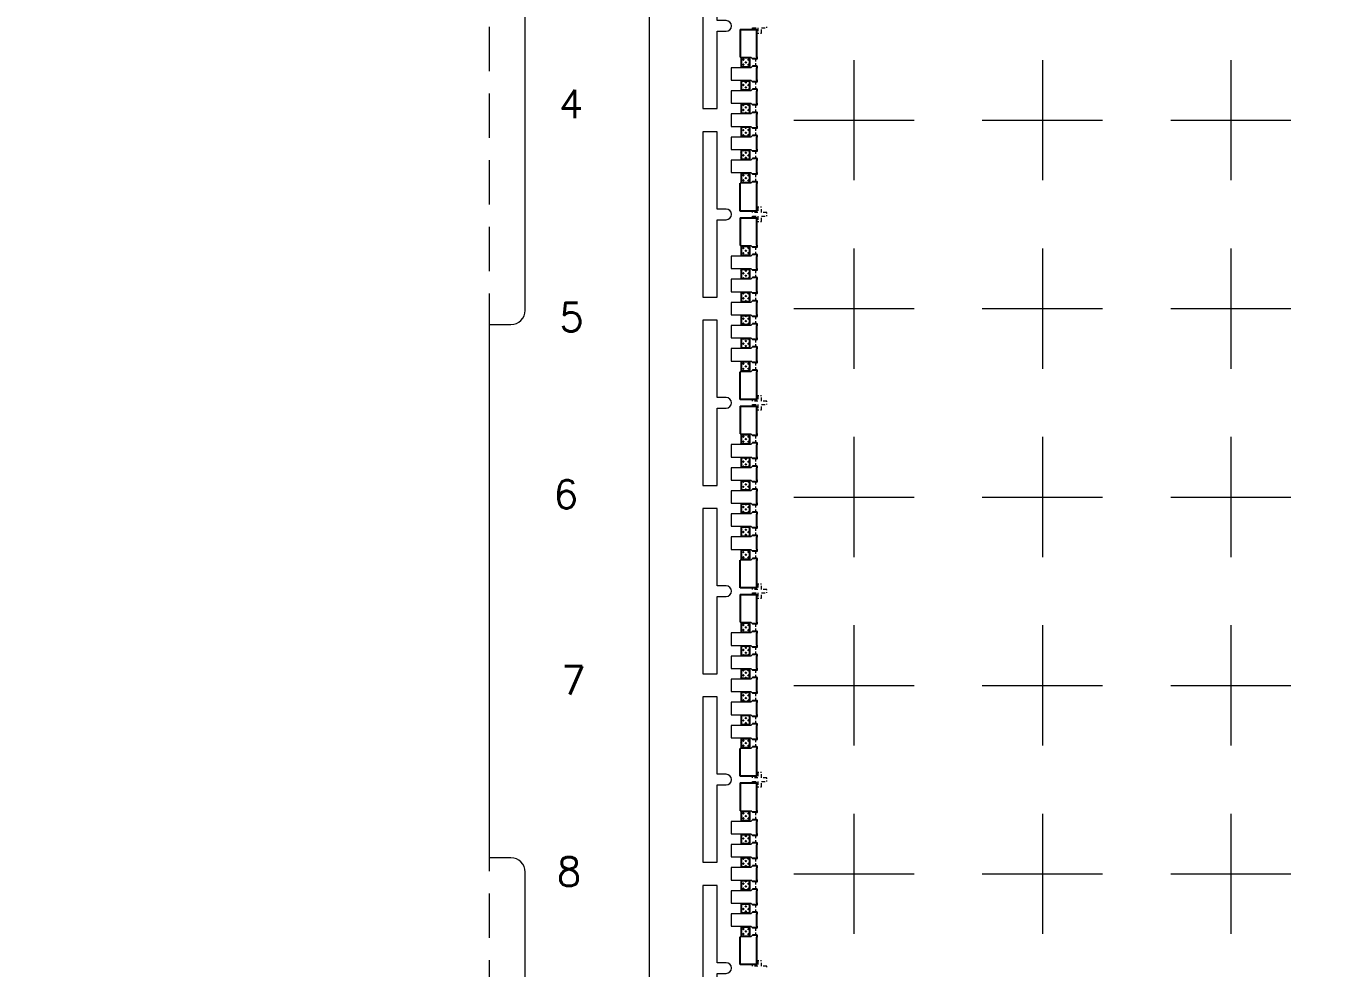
# Model space of a CAD drawing. Extents: x 2505 to 2922, y -308 to -10.
# Drawn here: x 2587.69 to 2624.23, y -123.95 to -97.45 of the extents above; entities that cross this region are included whole.
import ezdxf

# ---------------------------------------------------------------- set-up
doc = ezdxf.new("R2010")
doc.units = 0
doc.header["$LTSCALE"] = 5
doc.header["$MEASUREMENT"] = 0
for name, pattern in [('CENTER', [2, 1.25, -0.25, 0.25, -0.25]), ('HIDDEN', [0.375, 0.25, -0.125]), ('HIDDEN2', [4.7625, 3.175, -1.5875])]:
    doc.linetypes.add(name, pattern=pattern)
doc.layers.get('0').update_dxf_attribs({"linetype": 'CONTINUOUS'})
for name, color, linetype in [('1', 7, 'CONTINUOUS'), ('1D', 4, 'CONTINUOUS'), ('DIM', 4, 'CONTINUOUS'), ('PLATING', 3, 'CONTINUOUS'), ('中心线', 1, 'CENTER')]:
    doc.layers.add(name, color=color, linetype=linetype)
doc.styles.get("Standard").update_dxf_attribs({"font": 'romans.shx', "bigfont": 'bigfont.shx'})

msp = doc.modelspace()

# ---------------------------------------------------------------- hatches: boundary and pattern name
at = {"layer": 'PLATING', "lineweight": -3}
h = msp.add_hatch(dxfattribs=at)
h.set_pattern_fill('CROSS', color=3, scale=0.1, angle=90)
h.set_pattern_definition([(45, (2655.57945, -2592.44886), (0.070710678, -0.070710678), [0.05, -0.05]), (315, (2655.57945, -2592.41351), (-0.070710678, -0.070710678), [0.05, -0.05])])
h.paths.add_polyline_path([(2607.804, -100.5495), (2608.054, -100.5495), (2608.054, -100.2995), (2607.804, -100.2995)])
h.paths.add_polyline_path([(2607.804, -101.1995), (2608.054, -101.1995), (2608.054, -100.9495), (2607.804, -100.9495)])
h.paths.add_polyline_path([(2607.804, -99.2495), (2608.054, -99.2495), (2608.054, -98.9995), (2607.804, -98.9995)])
h.paths.add_polyline_path([(2607.804, -101.8495), (2608.054, -101.8495), (2608.054, -101.5995), (2607.804, -101.5995)])
h.paths.add_polyline_path([(2607.804, -98.5995), (2608.054, -98.5995), (2608.054, -98.3495), (2607.804, -98.3495)])
h.paths.add_polyline_path([(2607.804, -99.8995), (2608.054, -99.8995), (2608.054, -99.6495), (2607.804, -99.6495)])
h = msp.add_hatch(dxfattribs=at)
h.set_pattern_fill('CROSS', color=3, scale=0.1, angle=90)
h.set_pattern_definition([(45, (2655.57945, -2597.74886), (0.070710678, -0.070710678), [0.05, -0.05]), (315, (2655.57945, -2597.71351), (-0.070710678, -0.070710678), [0.05, -0.05])])
h.paths.add_polyline_path([(2607.804, -105.8495), (2608.054, -105.8495), (2608.054, -105.5995), (2607.804, -105.5995)])
h.paths.add_polyline_path([(2607.804, -106.4995), (2608.054, -106.4995), (2608.054, -106.2495), (2607.804, -106.2495)])
h.paths.add_polyline_path([(2607.804, -104.5495), (2608.054, -104.5495), (2608.054, -104.2995), (2607.804, -104.2995)])
h.paths.add_polyline_path([(2607.804, -107.1495), (2608.054, -107.1495), (2608.054, -106.8995), (2607.804, -106.8995)])
h.paths.add_polyline_path([(2607.804, -103.8995), (2608.054, -103.8995), (2608.054, -103.6495), (2607.804, -103.6495)])
h.paths.add_polyline_path([(2607.804, -105.1995), (2608.054, -105.1995), (2608.054, -104.9495), (2607.804, -104.9495)])
h = msp.add_hatch(dxfattribs=at)
h.set_pattern_fill('CROSS', color=3, scale=0.1, angle=90)
h.set_pattern_definition([(45, (2655.57945, -2603.04886), (0.070710678, -0.070710678), [0.05, -0.05]), (315, (2655.57945, -2603.01351), (-0.070710678, -0.070710678), [0.05, -0.05])])
h.paths.add_polyline_path([(2607.804, -111.1495), (2608.054, -111.1495), (2608.054, -110.8995), (2607.804, -110.8995)])
h.paths.add_polyline_path([(2607.804, -111.7995), (2608.054, -111.7995), (2608.054, -111.5495), (2607.804, -111.5495)])
h.paths.add_polyline_path([(2607.804, -109.8495), (2608.054, -109.8495), (2608.054, -109.5995), (2607.804, -109.5995)])
h.paths.add_polyline_path([(2607.804, -112.4495), (2608.054, -112.4495), (2608.054, -112.1995), (2607.804, -112.1995)])
h.paths.add_polyline_path([(2607.804, -109.1995), (2608.054, -109.1995), (2608.054, -108.9495), (2607.804, -108.9495)])
h.paths.add_polyline_path([(2607.804, -110.4995), (2608.054, -110.4995), (2608.054, -110.2495), (2607.804, -110.2495)])
h = msp.add_hatch(dxfattribs=at)
h.set_pattern_fill('CROSS', color=3, scale=0.1, angle=90)
h.set_pattern_definition([(45, (2655.57945, -2608.34886), (0.070710678, -0.070710678), [0.05, -0.05]), (315, (2655.57945, -2608.31351), (-0.070710678, -0.070710678), [0.05, -0.05])])
h.paths.add_polyline_path([(2607.804, -116.4495), (2608.054, -116.4495), (2608.054, -116.1995), (2607.804, -116.1995)])
h.paths.add_polyline_path([(2607.804, -117.0995), (2608.054, -117.0995), (2608.054, -116.8495), (2607.804, -116.8495)])
h.paths.add_polyline_path([(2607.804, -115.1495), (2608.054, -115.1495), (2608.054, -114.8995), (2607.804, -114.8995)])
h.paths.add_polyline_path([(2607.804, -117.7495), (2608.054, -117.7495), (2608.054, -117.4995), (2607.804, -117.4995)])
h.paths.add_polyline_path([(2607.804, -114.4995), (2608.054, -114.4995), (2608.054, -114.2495), (2607.804, -114.2495)])
h.paths.add_polyline_path([(2607.804, -115.7995), (2608.054, -115.7995), (2608.054, -115.5495), (2607.804, -115.5495)])
h = msp.add_hatch(dxfattribs=at)
h.set_pattern_fill('CROSS', color=3, scale=0.1, angle=90)
h.set_pattern_definition([(45, (2655.57945, -2613.64886), (0.070710678, -0.070710678), [0.05, -0.05]), (315, (2655.57945, -2613.61351), (-0.070710678, -0.070710678), [0.05, -0.05])])
h.paths.add_polyline_path([(2607.804, -121.7495), (2608.054, -121.7495), (2608.054, -121.4995), (2607.804, -121.4995)])
h.paths.add_polyline_path([(2607.804, -122.3995), (2608.054, -122.3995), (2608.054, -122.1495), (2607.804, -122.1495)])
h.paths.add_polyline_path([(2607.804, -120.4495), (2608.054, -120.4495), (2608.054, -120.1995), (2607.804, -120.1995)])
h.paths.add_polyline_path([(2607.804, -123.0495), (2608.054, -123.0495), (2608.054, -122.7995), (2607.804, -122.7995)])
h.paths.add_polyline_path([(2607.804, -119.7995), (2608.054, -119.7995), (2608.054, -119.5495), (2607.804, -119.5495)])
h.paths.add_polyline_path([(2607.804, -121.0995), (2608.054, -121.0995), (2608.054, -120.8495), (2607.804, -120.8495)])

# ---------------------------------------------------------------- linework, layer by layer
for p, q in [((2607.779, -97.5445, -0.0325), (2607.779, -98.3245, -0.0325)), ((2608.234, -98.3695, -0.0325), (2608.129, -98.3695, -0.0325)), ((2608.234, -98.5795, -0.0325), (2608.129, -98.5795, -0.0325)), ((2608.234, -99.0195, -0.0325), (2608.129, -99.0195, -0.0325)), ((2608.234, -99.2295, -0.0325), (2608.129, -99.2295, -0.0325)), ((2608.234, -99.6695, -0.0325), (2608.129, -99.6695, -0.0325)), ((2608.234, -99.8795, -0.0325), (2608.129, -99.8795, -0.0325)), ((2608.234, -100.3195, -0.0325), (2608.129, -100.3195, -0.0325)), ((2608.234, -100.5295, -0.0325), (2608.129, -100.5295, -0.0325)), ((2608.234, -100.9695, -0.0325), (2608.129, -100.9695, -0.0325)), ((2608.234, -101.1795, -0.0325), (2608.129, -101.1795, -0.0325)), ((2607.779, -102.6545, -0.0325), (2607.779, -101.8745, -0.0325)), ((2608.234, -101.6195, -0.0325), (2608.129, -101.6195, -0.0325)), ((2608.234, -101.8295, -0.0325), (2608.129, -101.8295, -0.0325)), ((2607.779, -102.8445, -0.0325), (2607.779, -103.6245, -0.0325)), ((2608.234, -103.6695, -0.0325), (2608.129, -103.6695, -0.0325)), ((2608.234, -103.8795, -0.0325), (2608.129, -103.8795, -0.0325)), ((2608.234, -104.3195, -0.0325), (2608.129, -104.3195, -0.0325)), ((2608.234, -104.5295, -0.0325), (2608.129, -104.5295, -0.0325)), ((2608.234, -104.9695, -0.0325), (2608.129, -104.9695, -0.0325)), ((2608.234, -105.1795, -0.0325), (2608.129, -105.1795, -0.0325)), ((2608.234, -105.6195, -0.0325), (2608.129, -105.6195, -0.0325)), ((2608.234, -105.8295, -0.0325), (2608.129, -105.8295, -0.0325)), ((2608.234, -106.2695, -0.0325), (2608.129, -106.2695, -0.0325)), ((2608.234, -106.4795, -0.0325), (2608.129, -106.4795, -0.0325)), ((2608.234, -106.9195, -0.0325), (2608.129, -106.9195, -0.0325)), ((2607.779, -107.9545, -0.0325), (2607.779, -107.1745, -0.0325)), ((2608.234, -107.1295, -0.0325), (2608.129, -107.1295, -0.0325)), ((2607.779, -108.1445, -0.0325), (2607.779, -108.9245, -0.0325)), ((2608.234, -108.9695, -0.0325), (2608.129, -108.9695, -0.0325)), ((2608.234, -109.1795, -0.0325), (2608.129, -109.1795, -0.0325)), ((2608.234, -109.6195, -0.0325), (2608.129, -109.6195, -0.0325)), ((2608.234, -109.8295, -0.0325), (2608.129, -109.8295, -0.0325)), ((2608.234, -110.2695, -0.0325), (2608.129, -110.2695, -0.0325)), ((2608.234, -110.4795, -0.0325), (2608.129, -110.4795, -0.0325)), ((2608.234, -110.9195, -0.0325), (2608.129, -110.9195, -0.0325)), ((2608.234, -111.1295, -0.0325), (2608.129, -111.1295, -0.0325)), ((2608.234, -111.5695, -0.0325), (2608.129, -111.5695, -0.0325)), ((2608.234, -111.7795, -0.0325), (2608.129, -111.7795, -0.0325)), ((2607.779, -113.2545, -0.0325), (2607.779, -112.4745, -0.0325)), ((2608.234, -112.2195, -0.0325), (2608.129, -112.2195, -0.0325)), ((2608.234, -112.4295, -0.0325), (2608.129, -112.4295, -0.0325)), ((2607.779, -113.4445, -0.0325), (2607.779, -114.2245, -0.0325)), ((2608.234, -114.2695, -0.0325), (2608.129, -114.2695, -0.0325)), ((2608.234, -114.4795, -0.0325), (2608.129, -114.4795, -0.0325)), ((2608.234, -114.9195, -0.0325), (2608.129, -114.9195, -0.0325)), ((2608.234, -115.1295, -0.0325), (2608.129, -115.1295, -0.0325)), ((2608.234, -115.5695, -0.0325), (2608.129, -115.5695, -0.0325)), ((2608.234, -115.7795, -0.0325), (2608.129, -115.7795, -0.0325)), ((2608.234, -116.2195, -0.0325), (2608.129, -116.2195, -0.0325)), ((2608.234, -116.4295, -0.0325), (2608.129, -116.4295, -0.0325)), ((2608.234, -116.8695, -0.0325), (2608.129, -116.8695, -0.0325)), ((2608.234, -117.0795, -0.0325), (2608.129, -117.0795, -0.0325)), ((2608.234, -117.5195, -0.0325), (2608.129, -117.5195, -0.0325)), ((2607.779, -118.5545, -0.0325), (2607.779, -117.7745, -0.0325)), ((2608.234, -117.7295, -0.0325), (2608.129, -117.7295, -0.0325)), ((2607.779, -118.7445, -0.0325), (2607.779, -119.5245, -0.0325)), ((2608.234, -119.5695, -0.0325), (2608.129, -119.5695, -0.0325)), ((2608.234, -119.7795, -0.0325), (2608.129, -119.7795, -0.0325)), ((2608.234, -120.2195, -0.0325), (2608.129, -120.2195, -0.0325)), ((2608.234, -120.4295, -0.0325), (2608.129, -120.4295, -0.0325)), ((2608.234, -120.8695, -0.0325), (2608.129, -120.8695, -0.0325)), ((2608.234, -121.0795, -0.0325), (2608.129, -121.0795, -0.0325)), ((2608.234, -121.5195, -0.0325), (2608.129, -121.5195, -0.0325)), ((2608.234, -121.7295, -0.0325), (2608.129, -121.7295, -0.0325)), ((2608.234, -122.1695, -0.0325), (2608.129, -122.1695, -0.0325)), ((2608.234, -122.3795, -0.0325), (2608.129, -122.3795, -0.0325)), ((2607.779, -123.8545, -0.0325), (2607.779, -123.0745, -0.0325)), ((2608.234, -122.8195, -0.0325), (2608.129, -122.8195, -0.0325)), ((2608.234, -123.0295, -0.0325), (2608.129, -123.0295, -0.0325))]:
    msp.add_line(p, q)
at = {"lineweight": 0, "elevation": -0.0325}
msp.add_lwpolyline([(2677.229, -152.3495), (2601.729, -152.3495), (2600.729, -151.3495), (2600.729, -140.8495), (2601.329, -140.8495, 0.4142136), (2601.729, -140.4495), (2601.729, -121.2495, 0.4142136), (2601.329, -120.8495), (2600.729, -120.8495), (2600.729, -105.8495), (2601.329, -105.8495, 0.4142136), (2601.729, -105.4495), (2601.729, -86.2495, 0.4142136), (2601.329, -85.8495), (2600.729, -85.8495), (2600.729, -75.3495), (2601.729, -74.3495), (2677.229, -74.3495)], format="xyb", dxfattribs=at)
at = {"color": 1, "lineweight": 0, "elevation": -0.0325}
msp.add_lwpolyline([(2677.229, -148.3495), (2605.229, -148.3495), (2605.229, -78.3495), (2677.229, -78.3495)], dxfattribs=at)
at = {"lineweight": 0, "elevation": -0.0325}
for points in [[(2607.384, -97.5995, 1), (2607.384, -97.2995), (2607.129, -97.2995), (2607.129, -95.1245), (2606.729, -95.1245), (2606.729, -99.7745), (2607.129, -99.7745), (2607.129, -97.5995)], [(2607.384, -102.8995, 1), (2607.384, -102.5995), (2607.129, -102.5995), (2607.129, -100.4245), (2606.729, -100.4245), (2606.729, -105.0745), (2607.129, -105.0745), (2607.129, -102.8995)], [(2607.384, -108.1995, 1), (2607.384, -107.8995), (2607.129, -107.8995), (2607.129, -105.7245), (2606.729, -105.7245), (2606.729, -110.3745), (2607.129, -110.3745), (2607.129, -108.1995)], [(2607.384, -113.4995, 1), (2607.384, -113.1995), (2607.129, -113.1995), (2607.129, -111.0245), (2606.729, -111.0245), (2606.729, -115.6745), (2607.129, -115.6745), (2607.129, -113.4995)], [(2607.384, -118.7995, 1), (2607.384, -118.4995), (2607.129, -118.4995), (2607.129, -116.3245), (2606.729, -116.3245), (2606.729, -120.9745), (2607.129, -120.9745), (2607.129, -118.7995)], [(2607.384, -124.0995, 1), (2607.384, -123.7995), (2607.129, -123.7995), (2607.129, -121.6245), (2606.729, -121.6245), (2606.729, -126.2745), (2607.129, -126.2745), (2607.129, -124.0995)]]:
    msp.add_lwpolyline(points, format="xyb", close=True, dxfattribs=at)
at = {"elevation": -0.0325}
for points in [[(2607.779, -97.5445), (2608.234, -97.5445), (2608.234, -98.3195)], [(2608.234, -98.6295), (2608.234, -98.9695)], [(2608.234, -99.2795), (2608.234, -99.6195)], [(2608.234, -99.9295), (2608.234, -100.2695)], [(2608.234, -100.5795), (2608.234, -100.9195)], [(2608.234, -101.2295), (2608.234, -101.5695)], [(2608.234, -101.8795), (2608.234, -102.6545), (2607.779, -102.6545)], [(2607.779, -102.8445), (2608.234, -102.8445), (2608.234, -103.6195)], [(2608.234, -103.9295), (2608.234, -104.2695)], [(2608.234, -104.5795), (2608.234, -104.9195)], [(2608.234, -105.2295), (2608.234, -105.5695)], [(2608.234, -105.8795), (2608.234, -106.2195)], [(2608.234, -106.5295), (2608.234, -106.8695)], [(2608.234, -107.1795), (2608.234, -107.9545), (2607.779, -107.9545)], [(2607.779, -108.1445), (2608.234, -108.1445), (2608.234, -108.9195)], [(2608.234, -109.2295), (2608.234, -109.5695)], [(2608.234, -109.8795), (2608.234, -110.2195)], [(2608.234, -110.5295), (2608.234, -110.8695)], [(2608.234, -111.1795), (2608.234, -111.5195)], [(2608.234, -111.8295), (2608.234, -112.1695)], [(2608.234, -112.4795), (2608.234, -113.2545), (2607.779, -113.2545)], [(2607.779, -113.4445), (2608.234, -113.4445), (2608.234, -114.2195)], [(2608.234, -114.5295), (2608.234, -114.8695)], [(2608.234, -115.1795), (2608.234, -115.5195)], [(2608.234, -115.8295), (2608.234, -116.1695)], [(2608.234, -116.4795), (2608.234, -116.8195)], [(2608.234, -117.1295), (2608.234, -117.4695)], [(2608.234, -117.7795), (2608.234, -118.5545), (2607.779, -118.5545)], [(2607.779, -118.7445), (2608.234, -118.7445), (2608.234, -119.5195)], [(2608.234, -119.8295), (2608.234, -120.1695)], [(2608.234, -120.4795), (2608.234, -120.8195)], [(2608.234, -121.1295), (2608.234, -121.4695)], [(2608.234, -121.7795), (2608.234, -122.1195)], [(2608.234, -122.4295), (2608.234, -122.7695)], [(2608.234, -123.0795), (2608.234, -123.8545), (2607.779, -123.8545)]]:
    msp.add_lwpolyline(points, dxfattribs=at)
for centre in [(2608.234, -98.3445, -0.0325), (2608.234, -98.6045, -0.0325), (2608.234, -98.9945, -0.0325), (2608.234, -99.2545, -0.0325), (2608.234, -99.6445, -0.0325), (2608.234, -99.9045, -0.0325), (2608.234, -100.2945, -0.0325), (2608.234, -100.5545, -0.0325), (2608.234, -100.9445, -0.0325), (2608.234, -101.2045, -0.0325), (2608.234, -101.5945, -0.0325), (2608.234, -101.8545, -0.0325), (2608.234, -103.6445, -0.0325), (2608.234, -103.9045, -0.0325), (2608.234, -104.2945, -0.0325), (2608.234, -104.5545, -0.0325), (2608.234, -104.9445, -0.0325), (2608.234, -105.2045, -0.0325), (2608.234, -105.5945, -0.0325), (2608.234, -105.8545, -0.0325), (2608.234, -106.2445, -0.0325), (2608.234, -106.5045, -0.0325), (2608.234, -106.8945, -0.0325), (2608.234, -107.1545, -0.0325), (2608.234, -108.9445, -0.0325), (2608.234, -109.2045, -0.0325), (2608.234, -109.5945, -0.0325), (2608.234, -109.8545, -0.0325), (2608.234, -110.2445, -0.0325), (2608.234, -110.5045, -0.0325), (2608.234, -110.8945, -0.0325), (2608.234, -111.1545, -0.0325), (2608.234, -111.5445, -0.0325), (2608.234, -111.8045, -0.0325), (2608.234, -112.1945, -0.0325), (2608.234, -112.4545, -0.0325), (2608.234, -114.2445, -0.0325), (2608.234, -114.5045, -0.0325), (2608.234, -114.8945, -0.0325), (2608.234, -115.1545, -0.0325), (2608.234, -115.5445, -0.0325), (2608.234, -115.8045, -0.0325), (2608.234, -116.1945, -0.0325), (2608.234, -116.4545, -0.0325), (2608.234, -116.8445, -0.0325), (2608.234, -117.1045, -0.0325), (2608.234, -117.4945, -0.0325), (2608.234, -117.7545, -0.0325), (2608.234, -119.5445, -0.0325), (2608.234, -119.8045, -0.0325), (2608.234, -120.1945, -0.0325), (2608.234, -120.4545, -0.0325), (2608.234, -120.8445, -0.0325), (2608.234, -121.1045, -0.0325), (2608.234, -121.4945, -0.0325), (2608.234, -121.7545, -0.0325), (2608.234, -122.1445, -0.0325), (2608.234, -122.4045, -0.0325), (2608.234, -122.7945, -0.0325), (2608.234, -123.0545, -0.0325)]:
    msp.add_arc(centre, 0.025, 270, 90)
at = {"layer": '1', "color": 0, "lineweight": 0}
for p, q in [((2608.079, -98.6245, -0.0325), (2607.529, -98.6245, -0.0325)), ((2607.529, -98.6245, -0.0325), (2607.529, -98.9745, -0.0325)), ((2607.779, -98.3245, -0.0325), (2608.079, -98.3245, -0.0325)), ((2608.129, -98.3695, -0.0325), (2608.079, -98.3245, -0.0325)), ((2608.129, -98.5795, -0.0325), (2608.079, -98.6245, -0.0325)), ((2607.529, -98.9745, -0.0325), (2608.079, -98.9745, -0.0325)), ((2608.129, -99.0195, -0.0325), (2608.079, -98.9745, -0.0325)), ((2608.079, -99.2745, -0.0325), (2607.529, -99.2745, -0.0325)), ((2607.529, -99.2745, -0.0325), (2607.529, -99.6245, -0.0325)), ((2608.129, -99.2295, -0.0325), (2608.079, -99.2745, -0.0325)), ((2607.529, -99.6245, -0.0325), (2608.079, -99.6245, -0.0325)), ((2608.129, -99.6695, -0.0325), (2608.079, -99.6245, -0.0325)), ((2608.079, -99.9245, -0.0325), (2607.529, -99.9245, -0.0325)), ((2607.529, -99.9245, -0.0325), (2607.529, -100.2745, -0.0325)), ((2608.129, -99.8795, -0.0325), (2608.079, -99.9245, -0.0325)), ((2607.529, -100.2745, -0.0325), (2608.079, -100.2745, -0.0325)), ((2608.129, -100.3195, -0.0325), (2608.079, -100.2745, -0.0325)), ((2608.079, -100.5745, -0.0325), (2607.529, -100.5745, -0.0325)), ((2607.529, -100.5745, -0.0325), (2607.529, -100.9245, -0.0325)), ((2608.129, -100.5295, -0.0325), (2608.079, -100.5745, -0.0325)), ((2607.529, -100.9245, -0.0325), (2608.079, -100.9245, -0.0325)), ((2608.129, -100.9695, -0.0325), (2608.079, -100.9245, -0.0325)), ((2608.129, -101.1795, -0.0325), (2608.079, -101.2245, -0.0325)), ((2608.079, -101.2245, -0.0325), (2607.529, -101.2245, -0.0325)), ((2607.529, -101.2245, -0.0325), (2607.529, -101.5745, -0.0325)), ((2607.529, -101.5745, -0.0325), (2608.079, -101.5745, -0.0325)), ((2608.129, -101.6195, -0.0325), (2608.079, -101.5745, -0.0325)), ((2608.079, -101.8745, -0.0325), (2607.779, -101.8745, -0.0325)), ((2608.129, -101.8295, -0.0325), (2608.079, -101.8745, -0.0325)), ((2607.779, -103.6245, -0.0325), (2608.079, -103.6245, -0.0325)), ((2608.129, -103.6695, -0.0325), (2608.079, -103.6245, -0.0325)), ((2608.079, -103.9245, -0.0325), (2607.529, -103.9245, -0.0325)), ((2607.529, -103.9245, -0.0325), (2607.529, -104.2745, -0.0325)), ((2608.129, -103.8795, -0.0325), (2608.079, -103.9245, -0.0325)), ((2607.529, -104.2745, -0.0325), (2608.079, -104.2745, -0.0325)), ((2608.129, -104.3195, -0.0325), (2608.079, -104.2745, -0.0325)), ((2608.079, -104.5745, -0.0325), (2607.529, -104.5745, -0.0325)), ((2607.529, -104.5745, -0.0325), (2607.529, -104.9245, -0.0325)), ((2608.129, -104.5295, -0.0325), (2608.079, -104.5745, -0.0325)), ((2607.529, -104.9245, -0.0325), (2608.079, -104.9245, -0.0325)), ((2608.079, -105.2245, -0.0325), (2607.529, -105.2245, -0.0325)), ((2607.529, -105.2245, -0.0325), (2607.529, -105.5745, -0.0325)), ((2608.129, -104.9695, -0.0325), (2608.079, -104.9245, -0.0325)), ((2608.129, -105.1795, -0.0325), (2608.079, -105.2245, -0.0325)), ((2607.529, -105.5745, -0.0325), (2608.079, -105.5745, -0.0325)), ((2608.129, -105.6195, -0.0325), (2608.079, -105.5745, -0.0325)), ((2608.079, -105.8745, -0.0325), (2607.529, -105.8745, -0.0325)), ((2607.529, -105.8745, -0.0325), (2607.529, -106.2245, -0.0325)), ((2608.129, -105.8295, -0.0325), (2608.079, -105.8745, -0.0325)), ((2607.529, -106.2245, -0.0325), (2608.079, -106.2245, -0.0325)), ((2608.129, -106.2695, -0.0325), (2608.079, -106.2245, -0.0325)), ((2608.079, -106.5245, -0.0325), (2607.529, -106.5245, -0.0325)), ((2607.529, -106.5245, -0.0325), (2607.529, -106.8745, -0.0325)), ((2608.129, -106.4795, -0.0325), (2608.079, -106.5245, -0.0325)), ((2607.529, -106.8745, -0.0325), (2608.079, -106.8745, -0.0325)), ((2608.129, -106.9195, -0.0325), (2608.079, -106.8745, -0.0325)), ((2608.079, -107.1745, -0.0325), (2607.779, -107.1745, -0.0325)), ((2608.129, -107.1295, -0.0325), (2608.079, -107.1745, -0.0325)), ((2608.079, -109.2245, -0.0325), (2607.529, -109.2245, -0.0325)), ((2607.529, -109.2245, -0.0325), (2607.529, -109.5745, -0.0325)), ((2607.779, -108.9245, -0.0325), (2608.079, -108.9245, -0.0325)), ((2608.129, -108.9695, -0.0325), (2608.079, -108.9245, -0.0325)), ((2608.129, -109.1795, -0.0325), (2608.079, -109.2245, -0.0325)), ((2607.529, -109.5745, -0.0325), (2608.079, -109.5745, -0.0325)), ((2608.129, -109.6195, -0.0325), (2608.079, -109.5745, -0.0325)), ((2608.079, -109.8745, -0.0325), (2607.529, -109.8745, -0.0325)), ((2607.529, -109.8745, -0.0325), (2607.529, -110.2245, -0.0325)), ((2608.129, -109.8295, -0.0325), (2608.079, -109.8745, -0.0325)), ((2607.529, -110.2245, -0.0325), (2608.079, -110.2245, -0.0325)), ((2608.129, -110.2695, -0.0325), (2608.079, -110.2245, -0.0325)), ((2608.079, -110.5245, -0.0325), (2607.529, -110.5245, -0.0325)), ((2607.529, -110.5245, -0.0325), (2607.529, -110.8745, -0.0325)), ((2608.129, -110.4795, -0.0325), (2608.079, -110.5245, -0.0325)), ((2607.529, -110.8745, -0.0325), (2608.079, -110.8745, -0.0325)), ((2608.129, -110.9195, -0.0325), (2608.079, -110.8745, -0.0325)), ((2608.079, -111.1745, -0.0325), (2607.529, -111.1745, -0.0325)), ((2607.529, -111.1745, -0.0325), (2607.529, -111.5245, -0.0325)), ((2608.129, -111.1295, -0.0325), (2608.079, -111.1745, -0.0325)), ((2607.529, -111.5245, -0.0325), (2608.079, -111.5245, -0.0325)), ((2608.129, -111.5695, -0.0325), (2608.079, -111.5245, -0.0325)), ((2608.129, -111.7795, -0.0325), (2608.079, -111.8245, -0.0325)), ((2608.079, -111.8245, -0.0325), (2607.529, -111.8245, -0.0325)), ((2607.529, -111.8245, -0.0325), (2607.529, -112.1745, -0.0325)), ((2607.529, -112.1745, -0.0325), (2608.079, -112.1745, -0.0325)), ((2608.129, -112.2195, -0.0325), (2608.079, -112.1745, -0.0325)), ((2608.079, -112.4745, -0.0325), (2607.779, -112.4745, -0.0325)), ((2608.129, -112.4295, -0.0325), (2608.079, -112.4745, -0.0325)), ((2607.779, -114.2245, -0.0325), (2608.079, -114.2245, -0.0325)), ((2608.129, -114.2695, -0.0325), (2608.079, -114.2245, -0.0325)), ((2608.079, -114.5245, -0.0325), (2607.529, -114.5245, -0.0325)), ((2607.529, -114.5245, -0.0325), (2607.529, -114.8745, -0.0325)), ((2608.129, -114.4795, -0.0325), (2608.079, -114.5245, -0.0325)), ((2607.529, -114.8745, -0.0325), (2608.079, -114.8745, -0.0325)), ((2608.129, -114.9195, -0.0325), (2608.079, -114.8745, -0.0325)), ((2608.079, -115.1745, -0.0325), (2607.529, -115.1745, -0.0325)), ((2607.529, -115.1745, -0.0325), (2607.529, -115.5245, -0.0325)), ((2608.129, -115.1295, -0.0325), (2608.079, -115.1745, -0.0325)), ((2607.529, -115.5245, -0.0325), (2608.079, -115.5245, -0.0325)), ((2608.079, -115.8245, -0.0325), (2607.529, -115.8245, -0.0325)), ((2607.529, -115.8245, -0.0325), (2607.529, -116.1745, -0.0325)), ((2608.129, -115.5695, -0.0325), (2608.079, -115.5245, -0.0325)), ((2608.129, -115.7795, -0.0325), (2608.079, -115.8245, -0.0325)), ((2607.529, -116.1745, -0.0325), (2608.079, -116.1745, -0.0325)), ((2608.129, -116.2195, -0.0325), (2608.079, -116.1745, -0.0325)), ((2608.079, -116.4745, -0.0325), (2607.529, -116.4745, -0.0325)), ((2607.529, -116.4745, -0.0325), (2607.529, -116.8245, -0.0325)), ((2608.129, -116.4295, -0.0325), (2608.079, -116.4745, -0.0325)), ((2607.529, -116.8245, -0.0325), (2608.079, -116.8245, -0.0325)), ((2608.129, -116.8695, -0.0325), (2608.079, -116.8245, -0.0325)), ((2608.079, -117.1245, -0.0325), (2607.529, -117.1245, -0.0325)), ((2607.529, -117.1245, -0.0325), (2607.529, -117.4745, -0.0325)), ((2608.129, -117.0795, -0.0325), (2608.079, -117.1245, -0.0325)), ((2607.529, -117.4745, -0.0325), (2608.079, -117.4745, -0.0325)), ((2608.129, -117.5195, -0.0325), (2608.079, -117.4745, -0.0325)), ((2608.079, -117.7745, -0.0325), (2607.779, -117.7745, -0.0325)), ((2608.129, -117.7295, -0.0325), (2608.079, -117.7745, -0.0325)), ((2608.079, -119.8245, -0.0325), (2607.529, -119.8245, -0.0325)), ((2607.529, -119.8245, -0.0325), (2607.529, -120.1745, -0.0325)), ((2607.779, -119.5245, -0.0325), (2608.079, -119.5245, -0.0325)), ((2608.129, -119.5695, -0.0325), (2608.079, -119.5245, -0.0325)), ((2608.129, -119.7795, -0.0325), (2608.079, -119.8245, -0.0325)), ((2607.529, -120.1745, -0.0325), (2608.079, -120.1745, -0.0325)), ((2608.129, -120.2195, -0.0325), (2608.079, -120.1745, -0.0325)), ((2608.079, -120.4745, -0.0325), (2607.529, -120.4745, -0.0325)), ((2607.529, -120.4745, -0.0325), (2607.529, -120.8245, -0.0325)), ((2608.129, -120.4295, -0.0325), (2608.079, -120.4745, -0.0325)), ((2607.529, -120.8245, -0.0325), (2608.079, -120.8245, -0.0325)), ((2608.129, -120.8695, -0.0325), (2608.079, -120.8245, -0.0325)), ((2608.079, -121.1245, -0.0325), (2607.529, -121.1245, -0.0325)), ((2607.529, -121.1245, -0.0325), (2607.529, -121.4745, -0.0325)), ((2608.129, -121.0795, -0.0325), (2608.079, -121.1245, -0.0325)), ((2607.529, -121.4745, -0.0325), (2608.079, -121.4745, -0.0325)), ((2608.129, -121.5195, -0.0325), (2608.079, -121.4745, -0.0325)), ((2608.079, -121.7745, -0.0325), (2607.529, -121.7745, -0.0325)), ((2607.529, -121.7745, -0.0325), (2607.529, -122.1245, -0.0325)), ((2608.129, -121.7295, -0.0325), (2608.079, -121.7745, -0.0325)), ((2607.529, -122.1245, -0.0325), (2608.079, -122.1245, -0.0325)), ((2608.129, -122.1695, -0.0325), (2608.079, -122.1245, -0.0325)), ((2608.129, -122.3795, -0.0325), (2608.079, -122.4245, -0.0325)), ((2608.079, -122.4245, -0.0325), (2607.529, -122.4245, -0.0325)), ((2607.529, -122.4245, -0.0325), (2607.529, -122.7745, -0.0325)), ((2607.529, -122.7745, -0.0325), (2608.079, -122.7745, -0.0325)), ((2608.129, -122.8195, -0.0325), (2608.079, -122.7745, -0.0325)), ((2608.079, -123.0745, -0.0325), (2607.779, -123.0745, -0.0325)), ((2608.129, -123.0295, -0.0325), (2608.079, -123.0745, -0.0325))]:
    msp.add_line(p, q, dxfattribs=at)
at = {"layer": '1D', "color": 4, "linetype": 'HIDDEN', "lineweight": 0}
msp.add_line((2600.729, -149.3495, -0.0325), (2600.729, -77.3495, -0.0325), dxfattribs=at)
at = {"layer": '1D', "color": 4, "linetype": 'HIDDEN', "lineweight": 0, "ltscale": 0.05, "elevation": -0.0325}
for points in [[(2608.129, -97.5445), (2608.129, -97.4995), (2608.279, -97.4995), (2608.279, -97.6495), (2608.304, -97.6495)], [(2608.354, -97.6495), (2608.379, -97.6495), (2608.379, -97.4995), (2608.529, -97.4995), (2608.529, -97.4745)], [(2608.304, -102.5495), (2608.279, -102.5495), (2608.279, -102.6995), (2608.129, -102.6995), (2608.129, -102.6545)], [(2608.529, -102.7245), (2608.529, -102.6995), (2608.379, -102.6995), (2608.379, -102.5495), (2608.354, -102.5495)], [(2608.129, -102.8445), (2608.129, -102.7995), (2608.279, -102.7995), (2608.279, -102.9495), (2608.304, -102.9495)], [(2608.354, -102.9495), (2608.379, -102.9495), (2608.379, -102.7995), (2608.529, -102.7995), (2608.529, -102.7745)], [(2608.304, -107.8495), (2608.279, -107.8495), (2608.279, -107.9995), (2608.129, -107.9995), (2608.129, -107.9545)], [(2608.129, -108.1445), (2608.129, -108.0995), (2608.279, -108.0995), (2608.279, -108.2495), (2608.304, -108.2495)], [(2608.529, -108.0245), (2608.529, -107.9995), (2608.379, -107.9995), (2608.379, -107.8495), (2608.354, -107.8495)], [(2608.354, -108.2495), (2608.379, -108.2495), (2608.379, -108.0995), (2608.529, -108.0995), (2608.529, -108.0745)], [(2608.304, -113.1495), (2608.279, -113.1495), (2608.279, -113.2995), (2608.129, -113.2995), (2608.129, -113.2545)], [(2608.529, -113.3245), (2608.529, -113.2995), (2608.379, -113.2995), (2608.379, -113.1495), (2608.354, -113.1495)], [(2608.129, -113.4445), (2608.129, -113.3995), (2608.279, -113.3995), (2608.279, -113.5495), (2608.304, -113.5495)], [(2608.354, -113.5495), (2608.379, -113.5495), (2608.379, -113.3995), (2608.529, -113.3995), (2608.529, -113.3745)], [(2608.304, -118.4495), (2608.279, -118.4495), (2608.279, -118.5995), (2608.129, -118.5995), (2608.129, -118.5545)], [(2608.129, -118.7445), (2608.129, -118.6995), (2608.279, -118.6995), (2608.279, -118.8495), (2608.304, -118.8495)], [(2608.529, -118.6245), (2608.529, -118.5995), (2608.379, -118.5995), (2608.379, -118.4495), (2608.354, -118.4495)], [(2608.354, -118.8495), (2608.379, -118.8495), (2608.379, -118.6995), (2608.529, -118.6995), (2608.529, -118.6745)], [(2608.304, -123.7495), (2608.279, -123.7495), (2608.279, -123.8995), (2608.129, -123.8995), (2608.129, -123.8545)], [(2608.529, -123.9245), (2608.529, -123.8995), (2608.379, -123.8995), (2608.379, -123.7495), (2608.354, -123.7495)]]:
    msp.add_lwpolyline(points, dxfattribs=at)
at = {"layer": '1D', "linetype": 'HIDDEN2', "lineweight": 13, "ltscale": 0.005, "elevation": -0.0325}
for points in [[(2608.209, -98.3695), (2608.209, -98.4495)], [(2608.209, -98.4995), (2608.209, -98.5795)], [(2608.209, -99.0195), (2608.209, -99.0995)], [(2608.209, -99.1495), (2608.209, -99.2295)], [(2608.209, -99.6695), (2608.209, -99.7495)], [(2608.209, -99.7995), (2608.209, -99.8795)], [(2608.209, -100.3195), (2608.209, -100.3995)], [(2608.209, -100.4495), (2608.209, -100.5295)], [(2608.209, -100.9695), (2608.209, -101.0495)], [(2608.209, -101.0995), (2608.209, -101.1795)], [(2608.209, -101.6195), (2608.209, -101.6995)], [(2608.209, -101.7495), (2608.209, -101.8295)], [(2608.209, -103.6695), (2608.209, -103.7495)], [(2608.209, -103.7995), (2608.209, -103.8795)], [(2608.209, -104.3195), (2608.209, -104.3995)], [(2608.209, -104.4495), (2608.209, -104.5295)], [(2608.209, -104.9695), (2608.209, -105.0495)], [(2608.209, -105.0995), (2608.209, -105.1795)], [(2608.209, -105.6195), (2608.209, -105.6995)], [(2608.209, -105.7495), (2608.209, -105.8295)], [(2608.209, -106.2695), (2608.209, -106.3495)], [(2608.209, -106.3995), (2608.209, -106.4795)], [(2608.209, -106.9195), (2608.209, -106.9995)], [(2608.209, -107.0495), (2608.209, -107.1295)], [(2608.209, -108.9695), (2608.209, -109.0495)], [(2608.209, -109.0995), (2608.209, -109.1795)], [(2608.209, -109.6195), (2608.209, -109.6995)], [(2608.209, -109.7495), (2608.209, -109.8295)], [(2608.209, -110.2695), (2608.209, -110.3495)], [(2608.209, -110.3995), (2608.209, -110.4795)], [(2608.209, -110.9195), (2608.209, -110.9995)], [(2608.209, -111.0495), (2608.209, -111.1295)], [(2608.209, -111.5695), (2608.209, -111.6495)], [(2608.209, -111.6995), (2608.209, -111.7795)], [(2608.209, -112.2195), (2608.209, -112.2995)], [(2608.209, -112.3495), (2608.209, -112.4295)], [(2608.209, -114.2695), (2608.209, -114.3495)], [(2608.209, -114.3995), (2608.209, -114.4795)], [(2608.209, -114.9195), (2608.209, -114.9995)], [(2608.209, -115.0495), (2608.209, -115.1295)], [(2608.209, -115.5695), (2608.209, -115.6495)], [(2608.209, -115.6995), (2608.209, -115.7795)], [(2608.209, -116.2195), (2608.209, -116.2995)], [(2608.209, -116.3495), (2608.209, -116.4295)], [(2608.209, -116.8695), (2608.209, -116.9495)], [(2608.209, -116.9995), (2608.209, -117.0795)], [(2608.209, -117.5195), (2608.209, -117.5995)], [(2608.209, -117.6495), (2608.209, -117.7295)], [(2608.209, -119.5695), (2608.209, -119.6495)], [(2608.209, -119.6995), (2608.209, -119.7795)], [(2608.209, -120.2195), (2608.209, -120.2995)], [(2608.209, -120.3495), (2608.209, -120.4295)], [(2608.209, -120.8695), (2608.209, -120.9495)], [(2608.209, -120.9995), (2608.209, -121.0795)], [(2608.209, -121.5195), (2608.209, -121.5995)], [(2608.209, -121.6495), (2608.209, -121.7295)], [(2608.209, -122.1695), (2608.209, -122.2495)], [(2608.209, -122.2995), (2608.209, -122.3795)], [(2608.209, -122.8195), (2608.209, -122.8995)], [(2608.209, -122.9495), (2608.209, -123.0295)]]:
    msp.add_lwpolyline(points, dxfattribs=at)
at = {"layer": 'PLATING', "color": 3, "lineweight": -3, "elevation": -0.0325}
for points in [[(2608.054, -98.5995), (2608.054, -98.3495), (2607.804, -98.3495), (2607.804, -98.5995)], [(2608.054, -99.2495), (2608.054, -98.9995), (2607.804, -98.9995), (2607.804, -99.2495)], [(2608.054, -99.8995), (2608.054, -99.6495), (2607.804, -99.6495), (2607.804, -99.8995)], [(2608.054, -100.5495), (2608.054, -100.2995), (2607.804, -100.2995), (2607.804, -100.5495)], [(2608.054, -101.1995), (2608.054, -100.9495), (2607.804, -100.9495), (2607.804, -101.1995)], [(2608.054, -101.8495), (2608.054, -101.5995), (2607.804, -101.5995), (2607.804, -101.8495)], [(2608.054, -103.8995), (2608.054, -103.6495), (2607.804, -103.6495), (2607.804, -103.8995)], [(2608.054, -104.5495), (2608.054, -104.2995), (2607.804, -104.2995), (2607.804, -104.5495)], [(2608.054, -105.1995), (2608.054, -104.9495), (2607.804, -104.9495), (2607.804, -105.1995)], [(2608.054, -105.8495), (2608.054, -105.5995), (2607.804, -105.5995), (2607.804, -105.8495)], [(2608.054, -106.4995), (2608.054, -106.2495), (2607.804, -106.2495), (2607.804, -106.4995)], [(2608.054, -107.1495), (2608.054, -106.8995), (2607.804, -106.8995), (2607.804, -107.1495)], [(2608.054, -109.1995), (2608.054, -108.9495), (2607.804, -108.9495), (2607.804, -109.1995)], [(2608.054, -109.8495), (2608.054, -109.5995), (2607.804, -109.5995), (2607.804, -109.8495)], [(2608.054, -110.4995), (2608.054, -110.2495), (2607.804, -110.2495), (2607.804, -110.4995)], [(2608.054, -111.1495), (2608.054, -110.8995), (2607.804, -110.8995), (2607.804, -111.1495)], [(2608.054, -111.7995), (2608.054, -111.5495), (2607.804, -111.5495), (2607.804, -111.7995)], [(2608.054, -112.4495), (2608.054, -112.1995), (2607.804, -112.1995), (2607.804, -112.4495)], [(2608.054, -114.4995), (2608.054, -114.2495), (2607.804, -114.2495), (2607.804, -114.4995)], [(2608.054, -115.1495), (2608.054, -114.8995), (2607.804, -114.8995), (2607.804, -115.1495)], [(2608.054, -115.7995), (2608.054, -115.5495), (2607.804, -115.5495), (2607.804, -115.7995)], [(2608.054, -116.4495), (2608.054, -116.1995), (2607.804, -116.1995), (2607.804, -116.4495)], [(2608.054, -117.0995), (2608.054, -116.8495), (2607.804, -116.8495), (2607.804, -117.0995)], [(2608.054, -117.7495), (2608.054, -117.4995), (2607.804, -117.4995), (2607.804, -117.7495)], [(2608.054, -119.7995), (2608.054, -119.5495), (2607.804, -119.5495), (2607.804, -119.7995)], [(2608.054, -120.4495), (2608.054, -120.1995), (2607.804, -120.1995), (2607.804, -120.4495)], [(2608.054, -121.0995), (2608.054, -120.8495), (2607.804, -120.8495), (2607.804, -121.0995)], [(2608.054, -121.7495), (2608.054, -121.4995), (2607.804, -121.4995), (2607.804, -121.7495)], [(2608.054, -122.3995), (2608.054, -122.1495), (2607.804, -122.1495), (2607.804, -122.3995)], [(2608.054, -123.0495), (2608.054, -122.7995), (2607.804, -122.7995), (2607.804, -123.0495)]]:
    msp.add_lwpolyline(points, close=True, dxfattribs=at)
at = {"layer": '中心线', "linetype": 'CENTER', "lineweight": 0}
for p, q in [((2610.979, -98.4087, -0.0325), (2610.979, -101.7902, -0.0325)), ((2616.279, -98.4087, -0.0325), (2616.279, -101.7902, -0.0325)), ((2621.579, -98.4087, -0.0325), (2621.579, -101.7902, -0.0325)), ((2609.2883, -100.0995, -0.0325), (2612.6698, -100.0995, -0.0325)), ((2614.5883, -100.0995, -0.0325), (2617.9698, -100.0995, -0.0325)), ((2619.8883, -100.0995, -0.0325), (2623.2698, -100.0995, -0.0325)), ((2610.979, -103.7087, -0.0325), (2610.979, -107.0902, -0.0325)), ((2616.279, -103.7087, -0.0325), (2616.279, -107.0902, -0.0325)), ((2621.579, -103.7087, -0.0325), (2621.579, -107.0902, -0.0325)), ((2609.2883, -105.3995, -0.0325), (2612.6698, -105.3995, -0.0325)), ((2614.5883, -105.3995, -0.0325), (2617.9698, -105.3995, -0.0325)), ((2619.8883, -105.3995, -0.0325), (2623.2698, -105.3995, -0.0325)), ((2610.979, -109.0087, -0.0325), (2610.979, -112.3902, -0.0325)), ((2616.279, -109.0087, -0.0325), (2616.279, -112.3902, -0.0325)), ((2621.579, -109.0087, -0.0325), (2621.579, -112.3902, -0.0325)), ((2609.2883, -110.6995, -0.0325), (2612.6698, -110.6995, -0.0325)), ((2614.5883, -110.6995, -0.0325), (2617.9698, -110.6995, -0.0325)), ((2619.8883, -110.6995, -0.0325), (2623.2698, -110.6995, -0.0325)), ((2610.979, -114.3087, -0.0325), (2610.979, -117.6902, -0.0325)), ((2616.279, -114.3087, -0.0325), (2616.279, -117.6902, -0.0325)), ((2621.579, -114.3087, -0.0325), (2621.579, -117.6902, -0.0325)), ((2609.2883, -115.9995, -0.0325), (2612.6698, -115.9995, -0.0325)), ((2614.5883, -115.9995, -0.0325), (2617.9698, -115.9995, -0.0325)), ((2619.8883, -115.9995, -0.0325), (2623.2698, -115.9995, -0.0325)), ((2610.979, -119.6087, -0.0325), (2610.979, -122.9902, -0.0325)), ((2616.279, -119.6087, -0.0325), (2616.279, -122.9902, -0.0325)), ((2621.579, -119.6087, -0.0325), (2621.579, -122.9902, -0.0325)), ((2609.2883, -121.2995, -0.0325), (2612.6698, -121.2995, -0.0325)), ((2614.5883, -121.2995, -0.0325), (2617.9698, -121.2995, -0.0325)), ((2619.8883, -121.2995, -0.0325), (2623.2698, -121.2995, -0.0325))]:
    msp.add_line(p, q, dxfattribs=at)

# ---------------------------------------------------------------- texts
at = {"layer": 'DIM', "color": 1, "lineweight": 0, "char_height": 0.8, "attachment_point": 5}
for s, insert in [('{\\Fsimplex|c134;4}', (2603.0239, -99.6419, -0.0325)), ('{\\Fsimplex|c134;5}', (2603.035, -105.6395, -0.0325)), ('{\\Fsimplex|c134;6}', (2602.8768, -110.622, -0.0325)), ('{\\Fsimplex|c134;7}', (2603.0903, -115.8587, -0.0325)), ('{\\Fsimplex|c134;8}', (2602.9638, -121.2357, -0.0325))]:
    msp.add_mtext(s, dxfattribs=dict(at, insert=insert))

doc.saveas('drawing.dxf')
